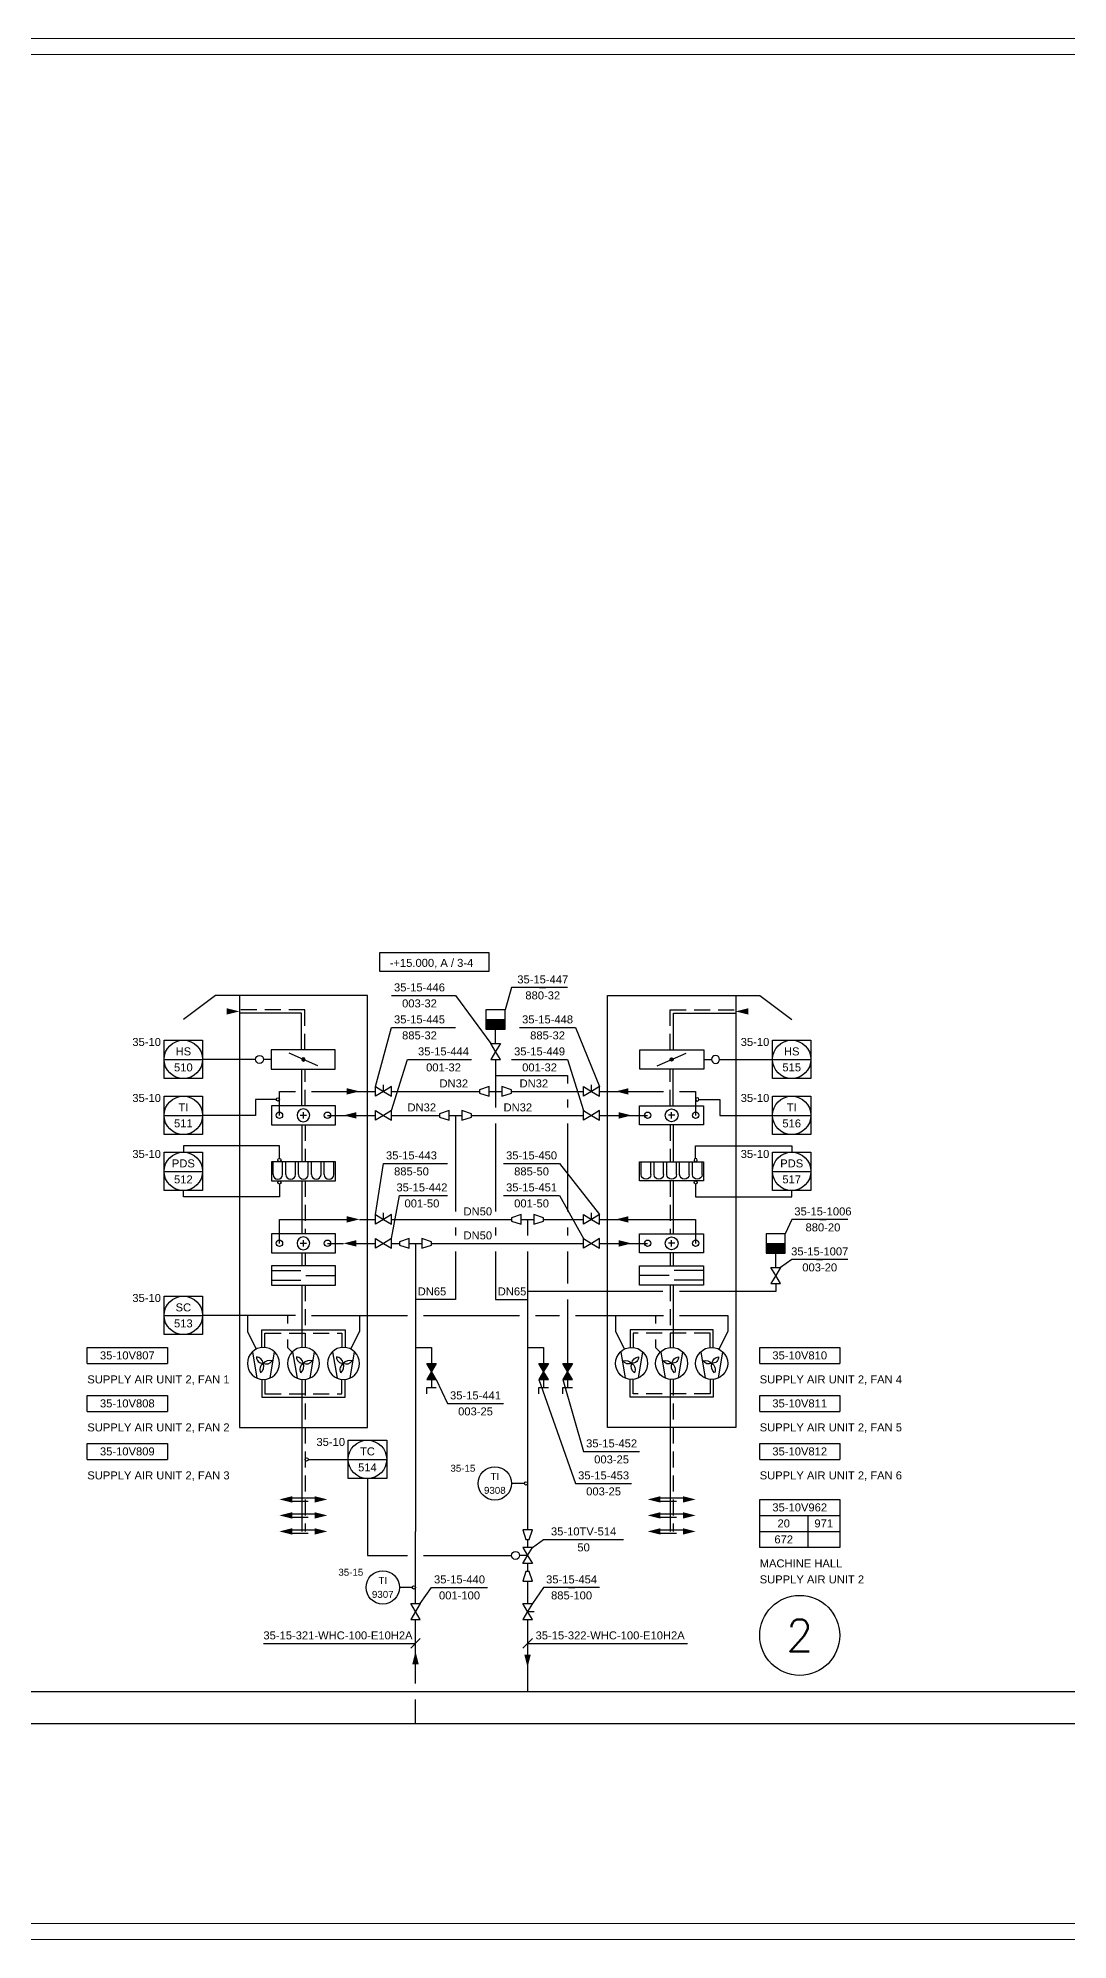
# Model space of a CAD drawing. Header units: millimetres. Extents: x 278 to 9444, y -5 to 599.
# Drawn here: x 942 to 1264, y 0 to 594 of the extents above; entities that cross this region are included whole.
import ezdxf
from ezdxf.enums import TextEntityAlignment as Align

# ---------------------------------------------------------------- set-up
doc = ezdxf.new("R2010")
doc.units = ezdxf.units.MM
doc.header["$LTSCALE"] = 10
doc.header["$MEASUREMENT"] = 0
doc.linetypes.add('DASHED', pattern=[0.75, 0.5, -0.25])
for name, color, linetype in [('P-A-SHEET', 3, 'Continuous'), ('P-AIR', 7, 'Continuous'), ('P-CVPOS', 7, 'Continuous'), ('P-FAN_POS', 7, 'Continuous'), ('P-FITTINGS', 7, 'Continuous'), ('P-HEATING_WATER', 3, 'Continuous'), ('P-INSTRPOS', 7, 'Continuous'), ('P-INSTRPOS_TEXTS', 7, 'Continuous'), ('P-INSTRU', 7, 'Continuous'), ('P-LINEPOS', 7, 'Continuous'), ('P-OTHER', 7, 'Continuous'), ('P-PUMP_POS', 7, 'Continuous'), ('P-PUMPS', 7, 'Continuous'), ('P-SYMB', 7, 'Continuous'), ('P-TEXT', 7, 'Continuous'), ('P-UNIT', 7, 'Continuous'), ('P-VALVEPOS', 7, 'Continuous'), ('P-VENTS', 7, 'Continuous'), ('P-WATER', 3, 'Continuous')]:
    doc.layers.add(name, color=color, linetype=linetype)
doc.styles.add('ARIAL', font='arial.ttf')
doc.styles.add('ROMANS', font='ROMANS.SHX')

# ---------------------------------------------------------------- blocks, each defined once
blk = doc.blocks.new('P7A5102')
at = {"color": 0, "linetype": 'ByBlock'}
for p, q in [((3, 10), (-3, 10)), ((-3, 10), (-3, -10)), ((3, -10), (3, 10)), ((-1, 0), (1, 0)), ((0, 1), (0, -1)), ((-3, -10), (3, -10))]:
    blk.add_line(p, q, dxfattribs=at)
for start, end in [(90, 270), (270, 90)]:
    blk.add_arc((0, 0), 2, start, end, dxfattribs=at)
blk = doc.blocks.new('P7A5222')
at = {"color": 0, "linetype": 'ByBlock'}
for p, q in [((-1.5, 10), (-1.5, 0.77)), ((1.5, 10), (1.5, 0.77)), ((0, -0.74), (0, -10))]:
    blk.add_line(p, q, dxfattribs=at)
blk.add_lwpolyline([(-3, 10), (-3, -10), (3, -10), (3, 10)], close=True, dxfattribs=at)
blk = doc.blocks.new('P7A0214')
at = {"color": 0, "linetype": 'ByBlock'}
for p, q in [((-3.6, 3.4), (4.6, 2)), ((-3.6, -3.4), (4.6, -2))]:
    blk.add_line(p, q, dxfattribs=at)
blk.add_lwpolyline([(0, 5, 1), (0, -5, 1)], format="xyb", close=True, dxfattribs=at)
for centre, radius, start, end in [((1.93, 2), 2.83, 164.98288, 226.8997), ((-2.2, 0.83), 2.38, 337.75098, 53.61565), ((0.88, -2.55), 2.64, 39.79777, 109.4011), ((0.4, -2.57), 2.53, 99.09028, 170.90972), ((-2, -0.17), 2, 267.13759, 2.86241), ((2, 1.33), 2.44, 214.99202, 292.24902)]:
    blk.add_arc(centre, radius, start, end, dxfattribs=at)
blk = doc.blocks.new('P7A5202')
at = {"linetype": 'Continuous'}
h = blk.add_hatch(color=0, dxfattribs=at)
edge = h.paths.add_edge_path()
edge.add_arc((0, 0), 0.5, 270, 450)
edge.add_arc((0, 0), 0.5, 90, 270)
at = {"color": 0, "linetype": 'ByBlock'}
blk.add_line((-2, -4.5), (2, 4.5), dxfattribs=at)
blk.add_lwpolyline([(3, -9.92), (3, 10.08), (-3, 10.08), (-3, -9.92)], close=True, dxfattribs=at)
at = {"color": 0, "linetype": 'Continuous'}
for start, end in [(90, 270), (270, 90)]:
    blk.add_arc((0, 0), 0.5, start, end, dxfattribs=at)
blk = doc.blocks.new('P7A5106')
at = {"color": 0, "linetype": 'ByBlock'}
for p, q in [((3, 10), (-3, 10)), ((-3, 10), (-3, -10)), ((-1, 9.5), (3, 9.5)), ((-1, 6.5), (3, 6.5)), ((3, -10), (3, 10)), ((-1, 5.5), (3, 5.5)), ((-1, 2.5), (3, 2.5)), ((-1, 1.5), (3, 1.5)), ((-1, -1.5), (3, -1.5)), ((-1, -2.5), (3, -2.5)), ((-1, -5.5), (3, -5.5)), ((-3, -10), (3, -10)), ((-1, -6.5), (3, -6.5)), ((-1, -9.5), (3, -9.5))]:
    blk.add_line(p, q, dxfattribs=at)
for centre in [(-1, 8), (-1, 4), (-1, 0), (-1, -4), (-1, -8)]:
    blk.add_arc(centre, 1.5, 90, 270, dxfattribs=at)
blk = doc.blocks.new('P7A1305')
at = {"color": 0, "linetype": 'ByBlock'}
blk.add_solid([(-4, -1), (-4, 1), (0, 0)], dxfattribs=at)
blk = doc.blocks.new('P7A1210')
at = {"color": 0, "linetype": 'ByBlock'}
blk.add_lwpolyline([(-3, 1.5), (-3, -1.5), (0, -0.5), (0, 0.5)], close=True, dxfattribs=at)
blk = doc.blocks.new('P7A1100')
at = {"color": 0, "linetype": 'ByBlock'}
for points in [[(-3, -1.8), (-3, 1.8), (0, 0)], [(3, -1.8), (3, 1.8), (0, 0)]]:
    blk.add_lwpolyline(points, close=True, dxfattribs=at)
blk = doc.blocks.new('CVR4349')
at = {"color": 0, "linetype": 'Continuous'}
blk.add_lwpolyline([(-1.5, 4.5, -1), (1.5, 4.5, -1), (-1.5, 4.5)], format="xyb", close=True, dxfattribs=at)
blk.add_lwpolyline([(0, 0), (0, 3)], dxfattribs=at)
at = {"layer": 'P-VENTS', "color": 0, "linetype": 'Continuous'}
for points in [[(-3, -1.8), (-3, 1.8), (0, 0)], [(3, -1.8), (3, 1.8), (0, 0)]]:
    blk.add_lwpolyline(points, close=True, dxfattribs=at)
blk = doc.blocks.new('P7A1172')
at = {"color": 0, "linetype": 'ByBlock'}
blk.add_line((0, 0), (0, 2.5), dxfattribs=at)
for points in [[(-3, 1.8), (0, 0), (-3, -1.8)], [(0, 0), (3, -1.8), (3, 1.8)]]:
    blk.add_lwpolyline(points, close=True, dxfattribs=at)
blk = doc.blocks.new('P7A1208')
at = {"color": 0, "linetype": 'ByBlock'}
for p, q in [((-3, 0), (-3, -3)), ((3, -3), (3, 0)), ((-3, -3), (3, -3))]:
    blk.add_line(p, q, dxfattribs=at)
blk.add_lwpolyline([(3, 3), (-3, 3), (-3, 0), (3, 0)], close=True, dxfattribs=at)
blk.add_solid([(-3, 0), (3, 0), (-3, -3), (3, -3)], dxfattribs=at)
blk = doc.blocks.new('PRR4AF3')
h = blk.add_hatch(color=0)
h.dxf.hatch_style = 1
h.paths.add_polyline_path([(-3, -1.8), (-3, 1.8), (0, 0)])
h.paths.add_polyline_path([(3, -1.8), (3, 1.8), (0, 0)])
at = {"layer": 'P-VENTS', "color": 0, "linetype": 'Continuous'}
for points in [[(-3, -1.8), (-3, 1.8), (0, 0)], [(3, -1.8), (3, 1.8), (0, 0)]]:
    blk.add_lwpolyline(points, close=True, dxfattribs=at)
blk = doc.blocks.new('P7A1212')
at = {"color": 0, "linetype": 'ByBlock'}
for p, q in [((0, -1.5), (0, 1.5)), ((2, -1.5), (0, -1.5))]:
    blk.add_line(p, q, dxfattribs=at)
blk = doc.blocks.new('PPI_1204A')
at = {"color": 0, "linetype": 'ByBlock'}
for p, q in [((-6, -6), (-6, 6)), ((-6, 6), (6, 6)), ((6, 6), (6, -6)), ((-6, 0), (6, 0)), ((6, -6), (-6, -6))]:
    blk.add_line(p, q, dxfattribs=at)
blk.add_circle((0, 0), 6, dxfattribs=at)
blk = doc.blocks.new('PPI_0900A')
at = {"color": 0, "linetype": 'ByBlock'}
blk.add_line((-1, 0), (1, 0), dxfattribs=at)
blk = doc.blocks.new('PPI_0101B')
at = {"color": 0, "linetype": 'ByBlock'}
blk.add_line((0, 1), (0, 5), dxfattribs=at)
blk.add_circle((0, 0.5), 0.5, dxfattribs=at)
blk = doc.blocks.new('PPI_1200A')
at = {"color": 0, "linetype": 'ByBlock'}
blk.add_circle((0, 0), 6, dxfattribs=at)
blk = doc.blocks.new('PPI_1000A')
at = {"color": 0, "linetype": 'ByBlock'}
blk.add_line((-1, 0), (1, 0), dxfattribs=at)
blk = doc.blocks.new('PPI_1100A')
at = {"color": 0, "linetype": 'ByBlock'}
blk.add_line((0, 0), (2, 0), dxfattribs=at)
blk = doc.blocks.new('P7A1304')
at = {"color": 0, "linetype": 'ByBlock'}
blk.add_line((1.5, 1.5), (-1.5, -1.5), dxfattribs=at)
blk = doc.blocks.new('PPI_0601A-25')
at = {"color": 0, "linetype": 'ByBlock'}
for p, q in [((0, 0), (25, 0)), ((0, -15), (0, 0)), ((25, 0), (25, -15)), ((0, -5), (25, -5)), ((15, -5), (15, -15)), ((0, -10), (25, -10)), ((25, -15), (0, -15))]:
    blk.add_line(p, q, dxfattribs=at)
blk = doc.blocks.new('PPI_060AA-25')
at = {"color": 0, "linetype": 'ByBlock'}
for p, q in [((0, -5), (0, 0)), ((0, 0), (25, 0)), ((25, 0), (25, -5)), ((0, -5), (25, -5))]:
    blk.add_line(p, q, dxfattribs=at)

msp = doc.modelspace()

# ---------------------------------------------------------------- linework, layer by layer
at = {"layer": 'P-A-SHEET', "color": 7, "const_width": 0.35}
for points in [[(282.5, 0), (9438.5, 0), (9438.5, 594), (282.5, 594)], [(287.5, 5), (9433.5, 5), (9433.5, 589), (287.5, 589)]]:
    msp.add_lwpolyline(points, close=True, dxfattribs=at)
at = {"layer": 'P-AIR', "linetype": 'DASHED'}
for points in [[(1025.42, 278), (1025.42, 290.5), (1005, 290.5)], [(1139.58, 278), (1139.58, 290.5), (1160, 290.5)], [(1025.5, 260.5), (1025.5, 272)], [(1139.5, 260.5), (1139.5, 272)], [(1025.5, 254.54), (1025.5, 243.04)], [(1139.5, 254.54), (1139.5, 243.04)], [(1025.5, 237.04), (1025.5, 220.54)], [(1139.5, 237.04), (1139.5, 220.54)], [(1025.5, 214.54), (1025.5, 210.5)], [(1139.5, 214.54), (1139.5, 210.5)], [(1025.5, 204.5), (1025.5, 184.97)], [(1139.5, 204.5), (1139.5, 184.97)], [(1013, 185), (1013, 189.5), (1037, 189.5), (1037, 185)], [(1152, 185), (1152, 189.5), (1128, 189.5), (1128, 185)], [(1013, 175), (1013, 170.5), (1037, 170.5), (1037, 175)], [(1025.5, 175), (1025.5, 127.5)], [(1152, 175), (1152, 170.5), (1128, 170.5), (1128, 175)], [(1140.5, 175), (1140.5, 127.5)], [(1021.5, 137), (1028.5, 137)], [(1136.5, 137), (1143.5, 137)], [(1021.5, 132), (1028.5, 132)], [(1136.5, 132), (1143.5, 132)], [(1021.5, 127), (1028.5, 127)], [(1136.5, 127), (1143.5, 127)]]:
    msp.add_lwpolyline(points, dxfattribs=at)
at = {"layer": 'P-AIR'}
for points in [[(1024.42, 278), (1024.42, 289.5), (1005, 289.5)], [(1140.58, 278), (1140.58, 289.5), (1160, 289.5)], [(1024.5, 260.5), (1024.5, 272)], [(1140.5, 260.5), (1140.5, 272)], [(1024.5, 254.54), (1024.5, 243.04)], [(1140.5, 254.54), (1140.5, 243.04)], [(1024.5, 237.04), (1024.5, 220.54)], [(1140.5, 237.04), (1140.5, 220.54)], [(1024.5, 214.54), (1024.5, 210.5)], [(1140.5, 214.54), (1140.5, 210.5)], [(1024.5, 204.5), (1024.5, 184.97)], [(1140.5, 204.5), (1140.5, 184.97)], [(1012, 185), (1012, 190.5), (1038, 190.5), (1038, 185)], [(1153, 185), (1153, 190.5), (1127, 190.5), (1127, 185)], [(1012, 175), (1012, 169.5), (1038, 169.5), (1038, 175)], [(1024.5, 175), (1024.5, 127.5)], [(1153, 175), (1153, 169.5), (1127, 169.5), (1127, 175)], [(1139.5, 175), (1139.5, 127.5)], [(1021.5, 138), (1028.5, 138)], [(1136.5, 138), (1143.5, 138)], [(1021.5, 133), (1028.5, 133)], [(1136.5, 133), (1143.5, 133)], [(1021.5, 128), (1028.5, 128)], [(1136.5, 128), (1143.5, 128)]]:
    msp.add_lwpolyline(points, dxfattribs=at)
at = {"layer": 'P-CVPOS'}
msp.add_lwpolyline([(1096.5, 122.5), (1100, 125), (1125, 125)], dxfattribs=at)
at = {"layer": 'P-HEATING_WATER'}
for points in [[(1085, 280), (1085, 285)], [(1172.5, 210), (1172.5, 215)]]:
    msp.add_lwpolyline(points, dxfattribs=at)
at = {"layer": 'P-INSTRPOS'}
for points in [[(1010, 275), (993.5, 275)], [(1155, 275), (1171.5, 275)], [(1012.5, 262.5), (1010, 262.5), (1010, 257.5), (993.5, 257.5)], [(1152.5, 262.5), (1155, 262.5), (1155, 257.5), (1171.5, 257.5)], [(1017.5, 248.04), (987.5, 248.04), (987.5, 246)], [(1147.5, 248.04), (1177.5, 248.04), (1177.5, 246)], [(1017.5, 232.04), (987.5, 232.04), (987.5, 234)], [(1147.5, 232.04), (1177.5, 232.04), (1177.5, 234)], [(1022.5, 195), (993.5, 195)], [(1030, 150), (1039, 150)], [(1045, 144), (1045, 120), (1057.5, 120)]]:
    msp.add_lwpolyline(points, dxfattribs=at)
at = {"layer": 'P-INSTRU'}
for centre in [(1017.5, 257.54), (1032.5, 257.54), (1132.5, 257.54), (1147.5, 257.54), (1017.5, 217.54), (1032.5, 217.54), (1132.5, 217.54), (1147.5, 217.54)]:
    msp.add_circle(centre, 1, dxfattribs=at)
at = {"layer": 'P-OTHER'}
for points in [[(1048.82, 308.42), (1082.86, 308.42), (1082.86, 302.5), (1048.82, 302.5), (1048.82, 308.42)], [(1107.5, 297.5), (1090, 297.5), (1088, 290.5)], [(1052.5, 295), (1072.5, 295), (1083.5, 280)], [(1092.5, 285), (1110, 285), (1117.5, 266.5)], [(1090, 275), (1107.5, 275), (1112.5, 259)], [(1087.5, 242.5), (1105, 242.5), (1117.5, 226.5)], [(1087.5, 232.5), (1105, 232.5), (1112.5, 219)], [(1195, 225), (1177.5, 225), (1175.5, 220.5)], [(1195, 212.5), (1177.5, 212.5), (1174, 210)], [(1007.5, 195), (1007.5, 190), (1010.26, 184.47)], [(1020, 195), (1020, 192.5)], [(1027.5, 195), (1042.5, 195), (1042.5, 190), (1039.74, 184.47)], [(1027.5, 195), (1057.5, 195)], [(1062.5, 195), (1092.5, 195)], [(1097.5, 195), (1105, 195)], [(1110, 195), (1137.5, 195)], [(1122.5, 195), (1122.5, 190), (1125.26, 184.47)], [(1135, 195), (1135, 192.5)], [(1142.5, 195), (1157.5, 195), (1157.5, 190), (1154.74, 184.47)], [(1020, 187.5), (1020, 185), (1021.46, 183.54)], [(1135, 187.5), (1135, 185), (1136.46, 183.54)], [(1062.5, 120), (1090, 120)], [(1117.5, 110), (1100, 110), (1096.5, 105)], [(1012.5, 92.5), (1060, 92.5)], [(1095, 92.5), (1145, 92.5)]]:
    msp.add_lwpolyline(points, dxfattribs=at)
at = {"layer": 'P-OTHER', "color": 0, "linetype": 'Continuous'}
for points in [[(1011.3, 273.75, -1), (1011.3, 276.25, -1), (1011.3, 273.75)], [(1153.7, 273.75, 1), (1153.7, 276.25, 1), (1153.7, 273.75)]]:
    msp.add_lwpolyline(points, format="xyb", close=True, dxfattribs=at)
for points in [[(1014.92, 275), (1012.55, 275)], [(1150.08, 275), (1152.45, 275)]]:
    msp.add_lwpolyline(points, dxfattribs=at)
at = {"layer": 'P-OTHER'}
msp.add_circle((1180, 95), 12.5, dxfattribs=at)
at = {"layer": 'P-UNIT'}
for points in [[(1005, 295), (997.5, 295), (987.5, 287.5)], [(1160, 295), (1167.5, 295), (1177.5, 287.5)]]:
    msp.add_lwpolyline(points, dxfattribs=at)
for points in [[(1045, 160), (1045, 295), (1005, 295), (1005, 160)], [(1120, 160), (1120, 295), (1160, 295), (1160, 160)]]:
    msp.add_lwpolyline(points, close=True, dxfattribs=at)
at = {"layer": 'P-VALVEPOS'}
for points in [[(1047.5, 266.5), (1052.5, 285), (1072.5, 285)], [(1052.5, 259), (1057.5, 275), (1077.5, 275)], [(1047.5, 226.5), (1050, 242.5), (1070, 242.5)], [(1052.5, 219), (1055, 232.5), (1070, 232.5)], [(1066.5, 175), (1070, 167.5), (1087.5, 167.5)], [(1098.5, 175), (1110, 142.5), (1127.5, 142.5)], [(1106, 175), (1112.5, 152.5), (1130, 152.5)], [(1061.5, 105), (1065, 110), (1082.5, 110)]]:
    msp.add_lwpolyline(points, dxfattribs=at)
at = {"layer": 'P-WATER'}
for points in [[(1085, 275), (1085, 265)], [(1085, 270), (1107.5, 270), (1107.5, 267.5)], [(1017.5, 257.5), (1017.5, 265), (1022.5, 265)], [(1027.5, 265), (1047.5, 265)], [(1052.5, 265), (1080, 265)], [(1083, 265), (1087, 265)], [(1085, 265), (1085, 260)], [(1090, 265), (1112.5, 265)], [(1107.5, 262.5), (1107.5, 260)], [(1117.5, 265), (1137.5, 265)], [(1142.5, 265), (1147.5, 265), (1147.5, 257.5)], [(1032.5, 257.5), (1047.5, 257.5)], [(1052.5, 257.5), (1067.5, 257.5)], [(1070.5, 257.5), (1074.5, 257.5)], [(1072.5, 257.5), (1072.5, 227.5)], [(1077.5, 257.5), (1112.5, 257.5)], [(1117.5, 257.5), (1132.5, 257.5)], [(1085, 255), (1085, 227.5)], [(1107.5, 255), (1107.5, 227.5)], [(1017.5, 217.5), (1017.5, 225), (1038.5, 225)], [(1042.5, 225), (1047.5, 225)], [(1052.5, 225), (1090, 225)], [(1072.5, 222.5), (1072.5, 220)], [(1085, 222.5), (1085, 220)], [(1093, 225), (1097, 225)], [(1095, 225), (1095, 220)], [(1100, 225), (1112.5, 225)], [(1107.5, 222.5), (1107.5, 220)], [(1117.5, 225), (1147.5, 225), (1147.5, 217.5)], [(1032.5, 217.5), (1037.5, 217.5)], [(1041.5, 217.5), (1047.5, 217.5)], [(1052.5, 217.5), (1055, 217.5)], [(1058, 217.5), (1062, 217.5)], [(1060, 217.5), (1060, 127.5)], [(1065, 217.5), (1112.5, 217.5)], [(1072.5, 215), (1072.5, 200)], [(1085, 215), (1085, 200)], [(1095, 215), (1095, 200)], [(1107.5, 215), (1107.5, 205)], [(1117.5, 217.5), (1132.5, 217.5)], [(1137.26, 202.5), (1095, 202.5)], [(1172.5, 205), (1172.5, 202.5), (1142.5, 202.5)], [(1072.5, 200), (1060, 200)], [(1085, 200), (1095, 200)], [(1095, 200), (1095, 128)], [(1107.5, 200), (1107.5, 180)], [(1060, 185), (1065, 185), (1065, 180)], [(1095, 185), (1100, 185), (1100, 180)], [(1065, 175), (1065, 172.5)], [(1100, 175), (1100, 172.5)], [(1107.5, 175), (1107.5, 172.5)], [(1060, 105), (1060, 127.5)], [(1095, 125), (1095, 122.5)], [(1095, 117.5), (1095, 115)], [(1095, 112), (1095, 105)], [(1060, 80), (1060, 100)], [(1095, 100), (1095, 77.5)], [(740.5, 77.5), (1362.5, 77.5)], [(1060, 67.5), (1060, 75)], [(740.5, 67.5), (1362.5, 67.5)]]:
    msp.add_lwpolyline(points, dxfattribs=at)

# ---------------------------------------------------------------- block references
at = {"layer": 'P-CVPOS', "color": 140}
msp.add_blockref('PPI_1000A', (1112.5, 125), dxfattribs=at)
at = {"layer": 'P-FAN_POS', "color": 140}
for name, p in [('PPI_060AA-25', (957.5, 185)), ('PPI_060AA-25', (1167.5, 185)), ('PPI_060AA-25', (957.5, 170)), ('PPI_060AA-25', (1167.5, 170)), ('PPI_060AA-25', (957.5, 155)), ('PPI_060AA-25', (1167.5, 155)), ('PPI_0601A-25', (1167.5, 137.5))]:
    msp.add_blockref(name, p, dxfattribs=at)
at = {"layer": 'P-FITTINGS'}
for p, rotation in [((1080, 265), 180), ((1067.5, 257.5), 180), ((1090, 225), 180), ((1055, 217.5), 180), ((1055, 217.5), 180), ((1095, 125), 270), ((1095, 115), 89.99999999999999)]:
    msp.add_blockref('P7A1210', p, dxfattribs=dict(at, rotation=rotation))
for p in [(1090, 265), (1077.5, 257.5), (1100, 225), (1065, 217.5), (1065, 217.5)]:
    msp.add_blockref('P7A1210', p, dxfattribs=at)
at = {"layer": 'P-INSTRPOS', "color": 140}
for p in [(987.5, 275), (1177.5, 275), (987.5, 257.5), (1177.5, 257.5), (987.5, 240), (1177.5, 240), (987.5, 195), (1045, 150)]:
    msp.add_blockref('PPI_1204A', p, dxfattribs=at)
at = {"layer": 'P-INSTRPOS', "color": 140, "xscale": 0.87, "yscale": 0.87, "zscale": 0.87}
for p in [(1084.78, 142.5), (1049.78, 110)]:
    msp.add_blockref('PPI_1200A', p, dxfattribs=at)
at = {"layer": 'P-INSTRU', "color": 140}
for p, rotation in [((1017.5, 262.5), 90), ((1017.5, 237.04), 180), ((1147.5, 237.04), 180), ((1025.5, 150), 270), ((1095, 142.5), 90), ((1060, 110), 90)]:
    msp.add_blockref('PPI_0101B', p, dxfattribs=dict(at, rotation=rotation))
at = {"layer": 'P-INSTRU', "color": 140, "xscale": -1, "rotation": 270}
msp.add_blockref('PPI_0101B', (1147.5, 262.5), dxfattribs=at)
at = {"layer": 'P-INSTRU', "color": 140}
msp.add_blockref('PPI_0101B', (1017.5, 243.04), dxfattribs=at)
at = {"layer": 'P-INSTRU', "color": 140, "xscale": -1}
msp.add_blockref('PPI_0101B', (1147.5, 243.04), dxfattribs=at)
at = {"layer": 'P-LINEPOS', "color": 140}
for p in [(1012.5, 92.5), (1097.5, 92.5)]:
    msp.add_blockref('PPI_1100A', p, dxfattribs=at)
at = {"layer": 'P-PUMPS', "rotation": 270}
for p in [(1012.5, 180), (1025, 180), (1037.5, 180)]:
    msp.add_blockref('P7A0214', p, dxfattribs=at)
at = {"layer": 'P-PUMPS', "xscale": -1, "rotation": 89.99999999999997}
for p in [(1127.5, 180), (1140, 180), (1152.5, 180)]:
    msp.add_blockref('P7A0214', p, dxfattribs=at)
at = {"layer": 'P-SYMB'}
for name, p in [('P7A1305', (1005, 290)), ('P7A1208', (1085, 287.5)), ('P7A1305', (1042.5, 265)), ('P7A1305', (1042.5, 225)), ('P7A1208', (1172.5, 217.5)), ('P7A1305', (1032.5, 137.5)), ('P7A1305', (1147.5, 137.5)), ('P7A1305', (1032.5, 132.5)), ('P7A1305', (1147.5, 132.5)), ('P7A1305', (1032.5, 127.5)), ('P7A1305', (1147.5, 127.5)), ('P7A1304', (1060, 92.5)), ('P7A1304', (1095, 92.5))]:
    msp.add_blockref(name, p, dxfattribs=at)
at = {"layer": 'P-SYMB', "xscale": -1}
for p in [(1160, 290), (1122.5, 265), (1122.5, 225)]:
    msp.add_blockref('P7A1305', p, dxfattribs=at)
at = {"layer": 'P-SYMB'}
for name, p, rotation in [('P7A5202', (1025, 275), 90), ('P7A5102', (1025, 257.54), 90), ('P7A1305', (1037.5, 257.5), 180), ('P7A5106', (1025, 240.04), 90), ('P7A5102', (1025, 217.54), 90), ('P7A1305', (1037.5, 217.5), 180), ('P7A5222', (1025, 207.5), 90), ('P7A1212', (1065, 172.5), 270), ('P7A1212', (1100, 172.5), 270), ('P7A1212', (1107.5, 172.5), 270), ('P7A1305', (1017.5, 137.5), 180), ('P7A1305', (1132.5, 137.5), 180), ('P7A1305', (1017.5, 132.5), 180), ('P7A1305', (1132.5, 132.5), 180), ('P7A1305', (1017.5, 127.5), 180), ('P7A1305', (1132.5, 127.5), 180), ('P7A1305', (1060, 90), 90), ('P7A1305', (1095, 85), 270)]:
    msp.add_blockref(name, p, dxfattribs=dict(at, rotation=rotation))
at = {"layer": 'P-SYMB', "xscale": -1}
for name, p, rotation in [('P7A5202', (1140, 275), 270), ('P7A1305', (1127.5, 257.5), 180), ('P7A5102', (1140, 257.54), 270), ('P7A5106', (1140, 240.04), 270), ('P7A5102', (1140, 217.54), 270), ('P7A1305', (1127.5, 217.5), 180), ('P7A5222', (1140, 207.5), 270)]:
    msp.add_blockref(name, p, dxfattribs=dict(at, rotation=rotation))
at = {"layer": 'P-VALVEPOS', "color": 140}
for p in [(1099.75, 297.5), (1061.25, 295), (1061.25, 285), (1101.25, 285), (1068.75, 275), (1098.75, 275), (1058.75, 242.5), (1096.25, 242.5), (1062.01, 232.5), (1096.25, 232.5), (1187.25, 225), (1186.25, 212.5), (1078.75, 167.5), (1121.25, 152.5), (1118.75, 142.5), (1073.75, 110), (1108.75, 110)]:
    msp.add_blockref('PPI_0900A', p, dxfattribs=at)
at = {"layer": 'P-VENTS'}
for name, p, xscale, yscale, zscale, rotation in [('P7A1100', (1085, 277.5), 0.8333333333333144, 0.8333333333333144, 0.8333333333333144, 270), ('P7A1100', (1172.5, 207.5), 0.8333333333333144, 0.8333333333333144, 0.8333333333333144, 270), ('PRR4AF3', (1065, 177.5), 0.8333333333339399, 0.8333333333339399, 0.8333333333339399, 270), ('PRR4AF3', (1100, 177.5), 0.8333333333339399, 0.8333333333339399, 0.8333333333339399, 270), ('PRR4AF3', (1107.5, 177.5), 0.8333333333339399, 0.8333333333339399, 0.8333333333339399, 270), ('CVR4349', (1095, 120), 0.8333333333339399, 0.8333333333339399, 0.8333333333339399, 89.99999999999999), ('P7A1100', (1060, 102.5), 0.8333333333339399, 0.8333333333339399, 0.8333333333339399, 270), ('P7A1172', (1095, 102.5), 0.8333333333339399, 0.8333333333339399, 0.8333333333339399, 270)]:
    msp.add_blockref(name, p, dxfattribs=dict(at, xscale=xscale, yscale=yscale, zscale=zscale, rotation=rotation))
at = {"layer": 'P-VENTS', "xscale": 0.8333333333339399, "yscale": 0.8333333333339399, "zscale": 0.8333333333339399}
for name, p in [('P7A1172', (1050, 265)), ('P7A1172', (1115, 265)), ('P7A1100', (1050, 257.5)), ('P7A1100', (1115, 257.5)), ('P7A1172', (1050, 225)), ('P7A1172', (1115, 225)), ('P7A1100', (1050, 217.5)), ('P7A1100', (1115, 217.5))]:
    msp.add_blockref(name, p, dxfattribs=at)

# ---------------------------------------------------------------- texts
at = {"layer": 'P-CVPOS', "color": 140, "style": 'ARIAL'}
for s, p in [('35-10TV-514', (1112.5, 127.5)), ('50', (1112.5, 122.5))]:
    msp.add_text(s, height=2.5, dxfattribs=at).set_placement(p, align=Align.MIDDLE)
at = {"layer": 'P-FAN_POS', "color": 140, "style": 'ARIAL'}
for s, p in [('35-10V807', (970, 182.5)), ('35-10V810', (1180, 182.5)), ('35-10V808', (970, 167.5)), ('35-10V811', (1180, 167.5)), ('35-10V809', (970, 152.5)), ('35-10V812', (1180, 152.5)), ('35-10V962', (1180, 135)), ('20', (1175, 130)), ('971', (1187.5, 130)), ('672', (1175, 125))]:
    msp.add_text(s, height=2.5, dxfattribs=at).set_placement(p, align=Align.MIDDLE)
for s, p in [('SUPPLY AIR UNIT 2, FAN 1', (957.5, 175)), ('SUPPLY AIR UNIT 2, FAN 4', (1167.5, 175)), ('SUPPLY AIR UNIT 2, FAN 2', (957.5, 160)), ('SUPPLY AIR UNIT 2, FAN 5', (1167.5, 160)), ('SUPPLY AIR UNIT 2, FAN 3', (957.5, 145)), ('SUPPLY AIR UNIT 2, FAN 6', (1167.5, 145)), ('SUPPLY AIR UNIT 2', (1167.5, 112.5)), ('MACHINE HALL', (1167.5, 117.5))]:
    msp.add_text(s, height=2.5, dxfattribs=at).set_placement(p, align=Align.MIDDLE_LEFT)
at = {"layer": 'P-INSTRPOS_TEXTS', "style": 'ARIAL'}
for s, height, p in [('35-10', 2.5, (980.5, 279.2)), ('35-10', 2.5, (1170.5, 279.2)), ('35-10', 2.5, (980.5, 261.7)), ('35-10', 2.5, (1170.5, 261.7)), ('35-10', 2.5, (980.5, 244.2)), ('35-10', 2.5, (1170.5, 244.2)), ('35-10', 2.5, (980.5, 199.2)), ('35-10', 2.5, (1038, 154.2)), ('35-15', 2.175, (1078.69, 146.15)), ('35-15', 2.175, (1043.69, 113.65))]:
    msp.add_text(s, height=height, dxfattribs=at).set_placement(p, align=Align.RIGHT)
for s, height, p in [('510', 2.5, (987.5, 272.5)), ('HS', 2.5, (987.5, 277.5)), ('515', 2.5, (1177.5, 272.5)), ('HS', 2.5, (1177.5, 277.5)), ('511', 2.5, (987.5, 255)), ('TI', 2.5, (987.5, 260)), ('516', 2.5, (1177.5, 255)), ('TI', 2.5, (1177.5, 260)), ('PDS', 2.5, (987.5, 242.5)), ('PDS', 2.5, (1177.5, 242.5)), ('512', 2.5, (987.5, 237.5)), ('517', 2.5, (1177.5, 237.5)), ('SC', 2.5, (987.5, 197.5)), ('513', 2.5, (987.5, 192.5)), ('514', 2.5, (1045, 147.5)), ('TC', 2.5, (1045, 152.5)), ('TI', 2.175, (1084.78, 144.67)), ('9308', 2.175, (1084.78, 140.32)), ('TI', 2.175, (1049.78, 112.17)), ('9307', 2.175, (1049.78, 107.82))]:
    msp.add_text(s, height=height, dxfattribs=at).set_placement(p, align=Align.MIDDLE)
at = {"layer": 'P-LINEPOS', "color": 140, "style": 'ARIAL'}
for s, p in [('35-15-321-WHC-100-E10H2A', (1012.5, 95)), ('35-15-322-WHC-100-E10H2A', (1097.5, 95))]:
    msp.add_text(s, height=2.5, dxfattribs=at).set_placement(p, align=Align.MIDDLE_LEFT)
at = {"layer": 'P-PUMP_POS', "style": 'ROMANS'}
msp.add_text('2', height=10, dxfattribs=at).set_placement((1180, 95), align=Align.MIDDLE_CENTER)
at = {"layer": 'P-TEXT', "style": 'ARIAL'}
msp.add_text('-+15.000, A / 3-4', height=2.5, dxfattribs=at).set_placement((1065, 305), align=Align.MIDDLE)
for s, p in [('DN32', (1067.5, 267.5)), ('DN32', (1092.5, 267.5)), ('DN32', (1057.5, 260)), ('DN32', (1087.5, 260)), ('DN50', (1075, 227.5)), ('DN50', (1075, 220)), ('DN65', (1060.69, 202.5)), ('DN65', (1085.69, 202.5))]:
    msp.add_text(s, height=2.5, dxfattribs=at).set_placement(p, align=Align.MIDDLE_LEFT)
at = {"layer": 'P-VALVEPOS', "color": 140, "style": 'ARIAL'}
for s, p in [('35-15-446', (1061.25, 297.5)), ('35-15-447', (1099.75, 300)), ('003-32', (1061.25, 292.5)), ('880-32', (1099.75, 295)), ('35-15-445', (1061.25, 287.5)), ('35-15-448', (1101.25, 287.5)), ('885-32', (1061.25, 282.5)), ('885-32', (1101.25, 282.5)), ('35-15-444', (1068.75, 277.5)), ('001-32', (1068.75, 272.5)), ('35-15-449', (1098.75, 277.5)), ('001-32', (1098.75, 272.5)), ('35-15-443', (1058.75, 245)), ('35-15-450', (1096.25, 245)), ('885-50', (1058.75, 240)), ('885-50', (1096.25, 240)), ('35-15-442', (1062.01, 235)), ('35-15-451', (1096.25, 235)), ('001-50', (1062.01, 230)), ('001-50', (1096.25, 230)), ('35-15-1006', (1187.25, 227.5)), ('880-20', (1187.25, 222.5)), ('35-15-1007', (1186.25, 215)), ('003-20', (1186.25, 210)), ('35-15-441', (1078.75, 170)), ('003-25', (1078.75, 165)), ('35-15-452', (1121.25, 155)), ('003-25', (1121.25, 150)), ('35-15-453', (1118.75, 145)), ('003-25', (1118.75, 140)), ('35-15-440', (1073.75, 112.5)), ('35-15-454', (1108.75, 112.5)), ('001-100', (1073.75, 107.5)), ('885-100', (1108.75, 107.5))]:
    msp.add_text(s, height=2.5, dxfattribs=at).set_placement(p, align=Align.MIDDLE)

doc.saveas('drawing.dxf')
